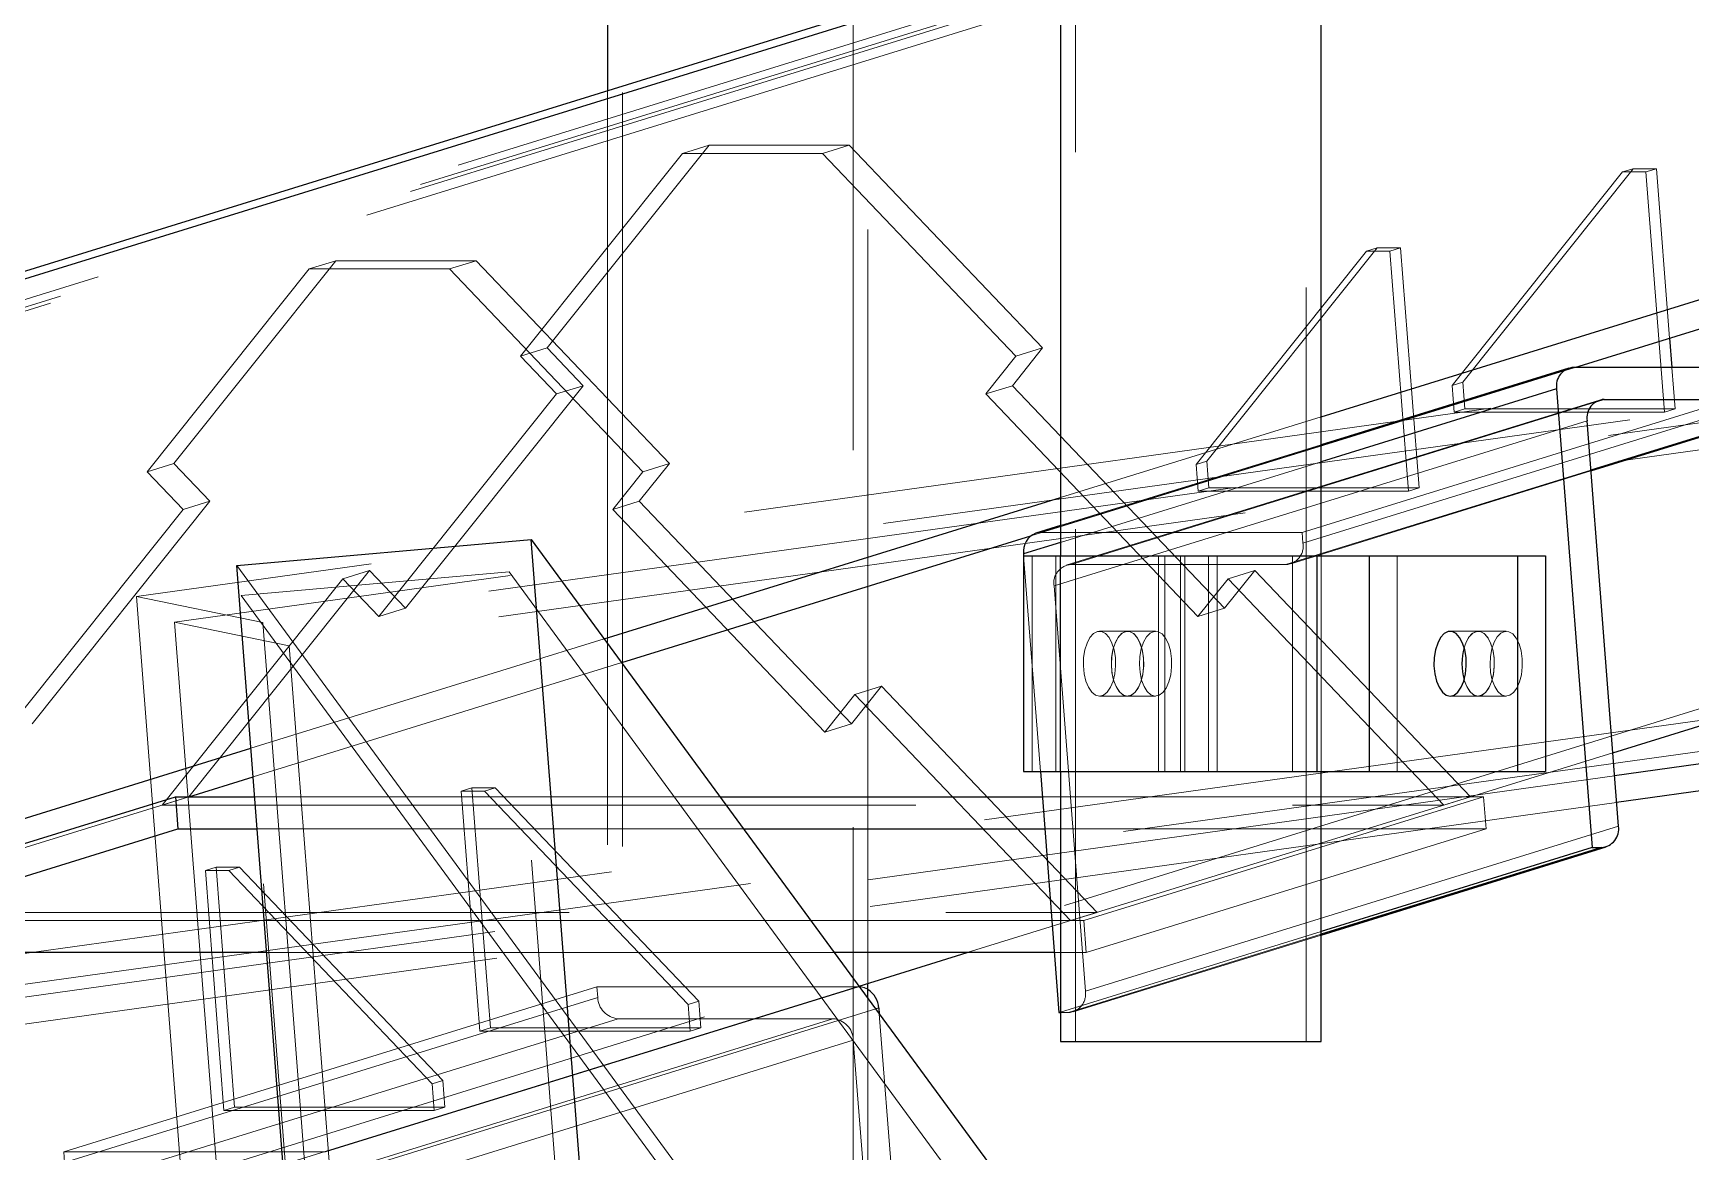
# Model space of a CAD drawing. Header units: millimetres. Extents: x 122 to 2816, y -707 to 556.
# Drawn here: x 682.968 to 685.761, y 305.064 to 306.948 of the extents above; entities that cross this region are included whole.
import ezdxf

# ---------------------------------------------------------------- set-up
doc = ezdxf.new("R2010")
doc.units = ezdxf.units.MM
doc.linetypes.add('HIDDEN', pattern=[1.905, 1.27, -0.635])

msp = doc.modelspace()

# ---------------------------------------------------------------- linework, layer by layer
at = {"color": 7, "linetype": 'HIDDEN', "lineweight": 18}
for p, q in [((683.960652, 331.613332), (683.960652, 304.340604)), ((684.349379, 304.340604), (684.349379, 331.613332)), ((684.724123, 327.067877), (684.724123, 305.249695)), ((685.11285, 305.249695), (685.11285, 327.067877)), ((668.885218, 302.1783), (688.425188, 308.228194)), ((688.536528, 308.228194), (668.996558, 302.1783)), ((688.456465, 308.183726), (668.916495, 302.133832)), ((688.473315, 308.195384), (668.933345, 302.14549)), ((668.972165, 302.133832), (688.512135, 308.183726)), ((691.319152, 307.083685), (683.205774, 305.955817)), ((670.147718, 300.971311), (689.687689, 307.021205)), ((684.374561, 305.347487), (684.374561, 306.986936)), ((689.197983, 306.840898), (683.141957, 305.999029)), ((683.93547, 306.850986), (683.93547, 304.340604)), ((684.106828, 306.759489), (683.833844, 306.417805)), ((684.061909, 306.745581), (684.106828, 306.759489)), ((684.343017, 306.759489), (684.106828, 306.759489)), ((684.298098, 306.745581), (684.343017, 306.759489)), ((684.668897, 306.417805), (684.343017, 306.759489)), ((684.061909, 306.745581), (683.788924, 306.403897)), ((684.298098, 306.745581), (684.061909, 306.745581)), ((684.623978, 306.403897), (684.298098, 306.745581)), ((688.767252, 306.707536), (683.354954, 305.955154)), ((685.359018, 306.354872), (685.64612, 306.714227)), ((685.376985, 306.360435), (685.664088, 306.719791)), ((685.64612, 306.714227), (685.664088, 306.719791)), ((685.64612, 306.714227), (685.685485, 306.714227)), ((685.664088, 306.719791), (685.703453, 306.719791)), ((685.685485, 306.714227), (685.703453, 306.719791)), ((685.685485, 306.714227), (685.716778, 306.309952)), ((685.703453, 306.719791), (685.725532, 306.434543)), ((688.78419, 306.664488), (683.399408, 305.915931)), ((683.477956, 306.56478), (683.204971, 306.223096)), ((683.433036, 306.550872), (683.477956, 306.56478)), ((683.714144, 306.56478), (683.477956, 306.56478)), ((683.669225, 306.550872), (683.714144, 306.56478)), ((684.040025, 306.223096), (683.714144, 306.56478)), ((684.927791, 306.221357), (685.214893, 306.580713)), ((684.945758, 306.22692), (685.232861, 306.586276)), ((685.214893, 306.580713), (685.232861, 306.586276)), ((685.214893, 306.580713), (685.254258, 306.580713)), ((685.232861, 306.586276), (685.272226, 306.586276)), ((685.254258, 306.580713), (685.272226, 306.586276)), ((685.254258, 306.580713), (685.285551, 306.176437)), ((685.272226, 306.586276), (685.303518, 306.182)), ((683.433036, 306.550872), (683.160052, 306.209188)), ((683.669225, 306.550872), (683.433036, 306.550872)), ((683.995105, 306.209188), (683.669225, 306.550872)), ((683.788924, 306.403897), (683.833844, 306.417805)), ((683.849512, 306.340371), (683.788924, 306.403897)), ((683.894431, 306.354279), (683.833844, 306.417805)), ((684.573225, 306.340371), (684.623978, 306.403897)), ((684.618144, 306.354279), (684.668897, 306.417805)), ((684.623978, 306.403897), (684.668897, 306.417805)), ((684.648765, 306.101158), (685.565695, 306.385054)), ((685.563785, 306.385054), (684.665395, 306.106898)), ((686.00467, 306.385054), (685.106281, 306.106898)), ((686.006061, 306.367087), (685.107672, 306.088931)), ((685.729363, 306.385054), (685.734745, 306.315515)), ((683.550069, 305.965569), (683.849512, 306.340371)), ((683.594988, 305.979477), (683.894431, 306.354279)), ((683.849512, 306.340371), (683.894431, 306.354279)), ((684.573225, 306.340371), (684.618144, 306.354279)), ((684.93069, 305.965569), (684.573225, 306.340371)), ((684.97561, 305.979477), (684.618144, 306.354279)), ((685.359018, 306.354872), (685.376985, 306.360435)), ((685.359018, 306.354872), (685.362494, 306.309952)), ((685.376985, 306.360435), (685.380462, 306.315515)), ((685.607221, 306.329952), (684.708832, 306.051796)), ((685.599965, 306.326436), (684.716805, 306.052995)), ((685.362494, 306.309952), (685.380462, 306.315515)), ((685.716778, 306.309952), (685.362494, 306.309952)), ((685.734745, 306.315515), (685.380462, 306.315515)), ((685.716778, 306.309952), (685.734745, 306.315515)), ((685.586484, 306.295215), (684.688095, 306.017059)), ((684.698941, 306.166064), (685.138032, 306.302014)), ((685.138032, 306.254504), (684.698941, 306.118555)), ((685.138032, 306.226188), (684.698941, 306.090238)), ((684.927791, 306.221357), (684.945758, 306.22692)), ((684.945758, 306.22692), (684.949235, 306.182)), ((683.160052, 306.209188), (683.204971, 306.223096)), ((683.220639, 306.145662), (683.160052, 306.209188)), ((683.265559, 306.15957), (683.204971, 306.223096)), ((683.944352, 306.145662), (683.995105, 306.209188)), ((683.989271, 306.15957), (684.040025, 306.223096)), ((683.995105, 306.209188), (684.040025, 306.223096)), ((684.927791, 306.221357), (684.931268, 306.176437)), ((685.592916, 306.212124), (685.078961, 306.052995)), ((685.086935, 306.054194), (685.593012, 306.210884)), ((684.931268, 306.176437), (684.949235, 306.182)), ((685.285551, 306.176437), (684.931268, 306.176437)), ((685.303518, 306.182), (684.949235, 306.182)), ((685.285551, 306.176437), (685.303518, 306.182)), ((682.921196, 305.77086), (683.220639, 306.145662)), ((682.966115, 305.784768), (683.265559, 306.15957)), ((683.220639, 306.145662), (683.265559, 306.15957)), ((683.944352, 306.145662), (683.989271, 306.15957)), ((684.301817, 305.77086), (683.944352, 306.145662)), ((684.346737, 305.784768), (683.989271, 306.15957)), ((685.106281, 306.106898), (684.665395, 306.106898)), ((685.107672, 306.088931), (685.106281, 306.106898)), ((684.636924, 306.067877), (684.665071, 305.704241)), ((684.651109, 306.067877), (684.651109, 305.704241)), ((684.691214, 306.067877), (684.691214, 305.704241)), ((684.698347, 306.067877), (684.698347, 305.704241)), ((684.698941, 306.067877), (684.698941, 305.704241)), ((684.864349, 306.067877), (684.864349, 305.704241)), ((684.874828, 306.067877), (684.874828, 305.704241)), ((684.901109, 306.067877), (684.901109, 305.704241)), ((684.908417, 305.704241), (684.908417, 306.067877)), ((684.948347, 306.067877), (684.948347, 305.704241)), ((684.962962, 305.704241), (684.962962, 306.067877)), ((685.089815, 306.067877), (685.089815, 305.704241)), ((685.138032, 305.704241), (685.138032, 306.067877)), ((685.266529, 306.067877), (685.266529, 305.704241)), ((687.950192, 306.0406), (679.836814, 304.912732)), ((683.534401, 306.043003), (683.229882, 305.661849)), ((683.310878, 306.05133), (684.147034, 304.912069)), ((683.318536, 306.000714), (683.769817, 306.0406)), ((683.489481, 306.029095), (683.534401, 306.043003)), ((683.534401, 306.043003), (683.594988, 305.979477)), ((683.905418, 304.28874), (683.769817, 306.0406)), ((683.769817, 306.0406), (684.597611, 304.912732)), ((684.716805, 306.052995), (685.078961, 306.052995)), ((685.026363, 306.043003), (684.97561, 305.979477)), ((684.981443, 306.029095), (685.026363, 306.043003)), ((685.389887, 305.661849), (685.026363, 306.043003)), ((683.489481, 306.029095), (683.184963, 305.647941)), ((683.489481, 306.029095), (683.550069, 305.965569)), ((684.740945, 305.334283), (684.688095, 306.017059)), ((684.981443, 306.029095), (684.93069, 305.965569)), ((685.344967, 305.647941), (684.981443, 306.029095)), ((683.354954, 305.955154), (683.141957, 305.999029)), ((683.141957, 305.999029), (683.281035, 304.20225)), ((683.454137, 304.248855), (683.318536, 306.000714)), ((683.318536, 306.000714), (684.14633, 304.872846)), ((683.550069, 305.965569), (683.594988, 305.979477)), ((684.93069, 305.965569), (684.97561, 305.979477)), ((683.399408, 305.915931), (683.205774, 305.955817)), ((683.205774, 305.955817), (683.341375, 304.203958)), ((683.354954, 305.955154), (683.494032, 304.158376)), ((683.334692, 305.74367), (683.930013, 305.927991)), ((684.811983, 305.940604), (684.764745, 305.940604)), ((684.859221, 305.940604), (684.811983, 305.940604)), ((685.402892, 305.940604), (685.355654, 305.940604)), ((685.45013, 305.940604), (685.402892, 305.940604)), ((683.399408, 305.915931), (683.535009, 304.164072)), ((683.338425, 305.695455), (683.959539, 305.887762)), ((684.352571, 305.834386), (684.301817, 305.77086)), ((684.39749, 305.848294), (684.346737, 305.784768)), ((684.352571, 305.834386), (684.39749, 305.848294)), ((684.716095, 305.453232), (684.352571, 305.834386)), ((684.761014, 305.467139), (684.39749, 305.848294)), ((684.764745, 305.831513), (684.811983, 305.831513)), ((684.811983, 305.831513), (684.859221, 305.831513)), ((685.355654, 305.831513), (685.402892, 305.831513)), ((685.402892, 305.831513), (685.45013, 305.831513)), ((685.829023, 305.797812), (679.772997, 304.955944)), ((684.301817, 305.77086), (684.346737, 305.784768)), ((684.541998, 305.399328), (685.629761, 305.736118)), ((685.632785, 305.697049), (679.985994, 304.912069)), ((683.689233, 305.671142), (683.707201, 305.676705)), ((683.689233, 305.671142), (683.720526, 305.266867)), ((683.728598, 305.671142), (683.689233, 305.671142)), ((683.746566, 305.676705), (683.707201, 305.676705)), ((683.707201, 305.676705), (683.738494, 305.27243)), ((683.728598, 305.671142), (683.746566, 305.676705)), ((684.071332, 305.311786), (683.728598, 305.671142)), ((684.0893, 305.31735), (683.746566, 305.676705)), ((685.636262, 305.652129), (680.030448, 304.872846)), ((682.534398, 305.446515), (683.229882, 305.661849)), ((683.184963, 305.647941), (683.229882, 305.661849)), ((683.184963, 305.647941), (685.344967, 305.647941)), ((683.341026, 305.661849), (684.125347, 305.661849)), ((684.668352, 305.661849), (685.412099, 305.661849)), ((684.668352, 305.661849), (685.389887, 305.661849)), ((685.412099, 305.661849), (684.738307, 305.453232)), ((685.344967, 305.647941), (685.389887, 305.661849)), ((685.412099, 305.661849), (685.416271, 305.607945)), ((685.639334, 305.612439), (684.740945, 305.334283)), ((683.345198, 305.607945), (684.16491, 305.607945)), ((684.672524, 305.607945), (685.416271, 305.607945)), ((685.416271, 305.607945), (684.742479, 305.399328)), ((683.258006, 305.537627), (683.275974, 305.54319)), ((683.258006, 305.537627), (683.289299, 305.133352)), ((683.297371, 305.537627), (683.258006, 305.537627)), ((683.315339, 305.54319), (683.275974, 305.54319)), ((683.275974, 305.54319), (683.307267, 305.138915)), ((683.297371, 305.537627), (683.315339, 305.54319)), ((683.640105, 305.178272), (683.297371, 305.537627)), ((683.658073, 305.183835), (683.315339, 305.54319)), ((684.738307, 305.453232), (682.533878, 305.453232)), ((682.55609, 305.453232), (684.716095, 305.453232)), ((682.60101, 305.467139), (684.761014, 305.467139)), ((684.716095, 305.453232), (684.761014, 305.467139)), ((684.738307, 305.453232), (684.742479, 305.399328)), ((685.138032, 305.435057), (684.698941, 305.299107)), ((685.138032, 305.430182), (684.712234, 305.298348)), ((684.720208, 305.299547), (685.138032, 305.428912)), ((684.318023, 305.399328), (683.361346, 305.399328)), ((684.742479, 305.399328), (684.688672, 305.399328)), ((683.917764, 305.341969), (683.019374, 305.063813)), ((683.388979, 305.042335), (684.359495, 305.342823)), ((684.358649, 305.341969), (683.46026, 305.063813)), ((683.917764, 305.341969), (684.358649, 305.341969)), ((683.919154, 305.324001), (683.917764, 305.341969)), ((683.919154, 305.324001), (683.020765, 305.045845)), ((684.387686, 305.304412), (683.494533, 305.027877)), ((684.071332, 305.311786), (684.0893, 305.31735)), ((684.071332, 305.311786), (684.074809, 305.266867)), ((684.0893, 305.31735), (684.092777, 305.27243)), ((684.374561, 304.340604), (684.374561, 305.322295)), ((683.953428, 305.288066), (683.055038, 305.00991)), ((684.315584, 305.288066), (683.417194, 305.00991)), ((684.315584, 305.288066), (683.953428, 305.288066)), ((684.39368, 305.296245), (684.452726, 304.533419)), ((684.698941, 305.298348), (684.712234, 305.298348)), ((684.349857, 305.25213), (683.451468, 304.973974)), ((683.720526, 305.266867), (683.738494, 305.27243)), ((683.720526, 305.266867), (684.074809, 305.266867)), ((683.738494, 305.27243), (684.092777, 305.27243)), ((684.074809, 305.266867), (684.092777, 305.27243)), ((684.402707, 304.569354), (684.349857, 305.25213)), ((683.640105, 305.178272), (683.658073, 305.183835)), ((683.640105, 305.178272), (683.643582, 305.133352)), ((683.658073, 305.183835), (683.66155, 305.138915)), ((683.289299, 305.133352), (683.307267, 305.138915)), ((683.307267, 305.138915), (683.66155, 305.138915)), ((683.643582, 305.133352), (683.66155, 305.138915)), ((683.289299, 305.133352), (683.643582, 305.133352)), ((683.020765, 305.045845), (683.019374, 305.063813)), ((683.019374, 305.063813), (683.46026, 305.063813))]:
    msp.add_line(p, q, dxfattribs=at)
at = {"color": 7, "linetype": 'Continuous', "lineweight": 25}
for p, q in [((683.93547, 308.262258), (683.93547, 306.850986)), ((684.698941, 307.237552), (684.698941, 306.067877)), ((685.138032, 306.067877), (685.138032, 307.237552)), ((684.698941, 307.087369), (681.76985, 306.180475)), ((685.138032, 306.302014), (686.703653, 306.786756)), ((685.565695, 306.385054), (685.903359, 306.489601)), ((685.725532, 306.434543), (685.729363, 306.385054)), ((685.555811, 306.383856), (685.138032, 306.254504)), ((686.00467, 306.385054), (685.563785, 306.385054)), ((685.535074, 306.349119), (685.594878, 305.576504)), ((685.593012, 306.210884), (685.985324, 306.33235)), ((685.615195, 306.331151), (685.977351, 306.331151)), ((685.639334, 305.612439), (685.586484, 306.295215)), ((683.930013, 305.927991), (684.698941, 306.166064)), ((684.698941, 306.118555), (684.657422, 306.1057)), ((683.310878, 306.05133), (683.807288, 306.095204)), ((683.946366, 304.298425), (683.807288, 306.095204)), ((683.807288, 306.095204), (684.643443, 304.955944)), ((683.959539, 305.887762), (684.648765, 306.101158)), ((685.629761, 305.736118), (686.757939, 306.08542)), ((684.636668, 306.067877), (684.636668, 305.704241)), ((684.636668, 306.067877), (685.130934, 306.067877)), ((684.636685, 306.070963), (684.636924, 306.067877)), ((685.130934, 306.067877), (685.130934, 305.704241)), ((685.130934, 306.067877), (685.219291, 306.067877)), ((685.219291, 306.067877), (685.219291, 305.704241)), ((685.219291, 306.067877), (685.469291, 306.067877)), ((685.469291, 306.067877), (685.469291, 305.704241)), ((685.469291, 306.067877), (685.516529, 306.067877)), ((685.516529, 306.067877), (685.516529, 305.704241)), ((683.449956, 304.254551), (683.310878, 306.05133)), ((686.775703, 305.855929), (685.632785, 305.697049)), ((686.77918, 305.81101), (685.636262, 305.652129)), ((681.76985, 305.25917), (683.334692, 305.74367)), ((683.229882, 305.661849), (683.338425, 305.695455)), ((684.636668, 305.704241), (685.130934, 305.704241)), ((684.665071, 305.704241), (684.696488, 305.298348)), ((684.698941, 305.704241), (684.698941, 305.249695)), ((685.130934, 305.704241), (685.219291, 305.704241)), ((685.138032, 305.249695), (685.138032, 305.704241)), ((685.219291, 305.704241), (685.469291, 305.704241)), ((685.469291, 305.704241), (685.516529, 305.704241)), ((682.533878, 305.453232), (683.20767, 305.661849)), ((683.20767, 305.661849), (683.211843, 305.607945)), ((683.20767, 305.661849), (683.341026, 305.661849)), ((683.229882, 305.661849), (683.341026, 305.661849)), ((684.125347, 305.661849), (684.668352, 305.661849)), ((682.538051, 305.399328), (683.211843, 305.607945)), ((683.211843, 305.607945), (683.345198, 305.607945)), ((684.16491, 305.607945), (684.672524, 305.607945)), ((685.138032, 305.428912), (685.618597, 305.577703)), ((685.594878, 305.576504), (685.138032, 305.435057)), ((685.594878, 305.576504), (685.610624, 305.576504)), ((683.361346, 305.399328), (682.538051, 305.399328)), ((684.688672, 305.399328), (684.318023, 305.399328)), ((684.359495, 305.342823), (684.541998, 305.399328)), ((684.374561, 305.322295), (684.374561, 305.347487)), ((684.392923, 305.306034), (684.39368, 305.296245)), ((684.698941, 305.299107), (684.696488, 305.298348)), ((684.696488, 305.298348), (684.698941, 305.298348)), ((684.698941, 305.249695), (685.138032, 305.249695))]:
    msp.add_line(p, q, dxfattribs=at)
at = {"color": 8, "linetype": 'Continuous', "lineweight": 25}
for p, q in [((684.698941, 307.074487), (681.76985, 306.167593)), ((685.535074, 306.349119), (685.138032, 306.226188)), ((685.977351, 306.331151), (685.592916, 306.212124)), ((685.615195, 306.331151), (685.599965, 306.326436)), ((684.698941, 306.090238), (684.636685, 306.070963)), ((685.610624, 305.576504), (685.138032, 305.430182)), ((684.392923, 305.306034), (684.387686, 305.304412))]:
    msp.add_line(p, q, dxfattribs=at)
at = {"color": 7, "linetype": 'HIDDEN', "lineweight": 18, "flags": 128}
for points in [[(684.665395, 306.106898), (684.659305, 306.106208), (684.657422, 306.1057)], [(684.764745, 305.831513), (684.771528, 305.833227), (684.777884, 305.83826), (684.783415, 305.846297), (684.787772, 305.856832), (684.790683, 305.869203), (684.791964, 305.882634), (684.791535, 305.89628), (684.789422, 305.909283), (684.785759, 305.920827), (684.780776, 305.930187), (684.774785, 305.936774), (684.768164, 305.940174), (684.761327, 305.940174), (684.754706, 305.936774), (684.748715, 305.930187), (684.743731, 305.920827), (684.740068, 305.909283), (684.737956, 305.89628), (684.737526, 305.882634), (684.738807, 305.869203), (684.741718, 305.856832), (684.746076, 305.846297), (684.751607, 305.83826), (684.757963, 305.833227), (684.764745, 305.831513)], [(684.838935, 305.894403), (684.83705, 305.907547), (684.833591, 305.919339), (684.828774, 305.929041), (684.822902, 305.936042), (684.816344, 305.939903), (684.809511, 305.94038), (684.802834, 305.937444), (684.796732, 305.931279), (684.791589, 305.922273), (684.787726, 305.910991), (684.785388, 305.898143), (684.784721, 305.884536), (684.785767, 305.871024), (684.78846, 305.858457), (684.792631, 305.847624), (684.798018, 305.839206), (684.804283, 305.833733), (684.811031, 305.831547), (684.81784, 305.832786), (684.82428, 305.837372), (684.829947, 305.845018), (684.834486, 305.855242), (684.837611, 305.867403), (684.839126, 305.880736), (684.838935, 305.894403)], [(684.811983, 305.831513), (684.818766, 305.833227), (684.825122, 305.83826), (684.830653, 305.846297), (684.83501, 305.856832), (684.837921, 305.869203), (684.839202, 305.882634), (684.838773, 305.89628), (684.83666, 305.909283), (684.832997, 305.920827), (684.828014, 305.930187), (684.822023, 305.936774), (684.815401, 305.940174), (684.808565, 305.940174), (684.801943, 305.936774), (684.795953, 305.930187), (684.790969, 305.920827), (684.787306, 305.909283), (684.785193, 305.89628), (684.784764, 305.882634), (684.786045, 305.869203), (684.788956, 305.856832), (684.793314, 305.846297), (684.798844, 305.83826), (684.805201, 305.833227), (684.811983, 305.831513)], [(684.886173, 305.894403), (684.884288, 305.907547), (684.880829, 305.919339), (684.876012, 305.929041), (684.870139, 305.936042), (684.863581, 305.939903), (684.856749, 305.94038), (684.850072, 305.937444), (684.84397, 305.931279), (684.838826, 305.922273), (684.834964, 305.910991), (684.832626, 305.898143), (684.831959, 305.884536), (684.833005, 305.871024), (684.835698, 305.858457), (684.839869, 305.847624), (684.845256, 305.839206), (684.851521, 305.833733), (684.858269, 305.831547), (684.865077, 305.832786), (684.871518, 305.837372), (684.877185, 305.845018), (684.881724, 305.855242), (684.884849, 305.867403), (684.886363, 305.880736), (684.886173, 305.894403)], [(685.429844, 305.894403), (685.42796, 305.907547), (685.4245, 305.919339), (685.419683, 305.929041), (685.413811, 305.936042), (685.407253, 305.939903), (685.40042, 305.94038), (685.393744, 305.937444), (685.387641, 305.931279), (685.382498, 305.922273), (685.379273, 305.913331)], [(685.402892, 305.831513), (685.409675, 305.833227), (685.416031, 305.83826), (685.421562, 305.846297), (685.425919, 305.856832), (685.42883, 305.869203), (685.430111, 305.882634), (685.429682, 305.89628), (685.427569, 305.909283), (685.423906, 305.920827), (685.418923, 305.930187), (685.412932, 305.936774), (685.40631, 305.940174), (685.399474, 305.940174), (685.392852, 305.936774), (685.386862, 305.930187), (685.381878, 305.920827), (685.379273, 305.913332)], [(685.477082, 305.894403), (685.475197, 305.907547), (685.471738, 305.919339), (685.466921, 305.929041), (685.461049, 305.936042), (685.45449, 305.939903), (685.447658, 305.94038), (685.440981, 305.937444), (685.434879, 305.931279), (685.429735, 305.922273), (685.425873, 305.910991), (685.423535, 305.898143), (685.422868, 305.884536), (685.423914, 305.871024), (685.426607, 305.858457), (685.430778, 305.847624), (685.436165, 305.839206), (685.44243, 305.833733), (685.449178, 305.831547), (685.455986, 305.832786), (685.462427, 305.837372), (685.468094, 305.845018), (685.472633, 305.855242), (685.475758, 305.867403), (685.477273, 305.880736), (685.477082, 305.894403)], [(685.379273, 305.858786), (685.379369, 305.858457), (685.38354, 305.847624), (685.388927, 305.839206), (685.395192, 305.833733), (685.40194, 305.831547), (685.408749, 305.832786), (685.415189, 305.837372), (685.420856, 305.845018), (685.425395, 305.855242), (685.42852, 305.867403), (685.430035, 305.880736), (685.429844, 305.894403)], [(685.379273, 305.858786), (685.379865, 305.856832), (685.384223, 305.846297), (685.389753, 305.83826), (685.39611, 305.833227), (685.402892, 305.831513)]]:
    msp.add_lwpolyline(points, dxfattribs=at)
at = {"color": 7, "linetype": 'Continuous', "lineweight": 25, "flags": 128}
msp.add_lwpolyline([(685.355654, 305.831513), (685.362437, 305.833227), (685.368793, 305.83826), (685.374324, 305.846297), (685.378682, 305.856832), (685.381592, 305.869203), (685.382873, 305.882634), (685.382444, 305.89628), (685.380332, 305.909283), (685.376668, 305.920827), (685.371685, 305.930187), (685.365694, 305.936774), (685.359073, 305.940174), (685.352236, 305.940174), (685.345615, 305.936774), (685.339624, 305.930187), (685.33464, 305.920827), (685.330977, 305.909283), (685.328865, 305.89628), (685.328436, 305.882634), (685.329717, 305.869203), (685.332627, 305.856832), (685.336985, 305.846297), (685.342516, 305.83826), (685.348872, 305.833227), (685.355654, 305.831513)], dxfattribs=at)
at = {"color": 7, "linetype": 'Continuous', "lineweight": 25}
for centre, radius, start, end in [((685.565748, 306.354049), 0.031068, 93.624078, 189.1306), ((685.617158, 306.300145), 0.031068, 93.624078, 189.1306), ((684.66909, 306.075176), 0.032678, 110.920786, 187.407444), ((685.477188, 305.886059), 0.101642, 164.43565, 195.56435), ((685.477237, 305.886059), 0.10169, 164.443064, 195.556936), ((685.60866, 305.607509), 0.031068, 273.624078, 9.1306), ((684.352769, 305.303459), 0.040236, 3.668217, 57.206718)]:
    msp.add_arc(centre, radius, start, end, dxfattribs=at)
at = {"color": 7, "linetype": 'HIDDEN', "lineweight": 18}
for centre, radius, start, end in [((685.076997, 306.084001), 0.031068, 273.624078, 9.1306), ((684.718769, 306.021989), 0.031068, 93.624078, 189.1306), ((684.35831, 305.311459), 0.030512, 57.818375, 89.363263), ((684.71027, 305.329353), 0.031068, 273.624078, 9.1306), ((683.956344, 305.325159), 0.037208, 181.782999, 265.504575), ((684.312668, 305.250973), 0.037208, 1.782999, 85.504575)]:
    msp.add_arc(centre, radius, start, end, dxfattribs=at)

doc.saveas('drawing.dxf')
